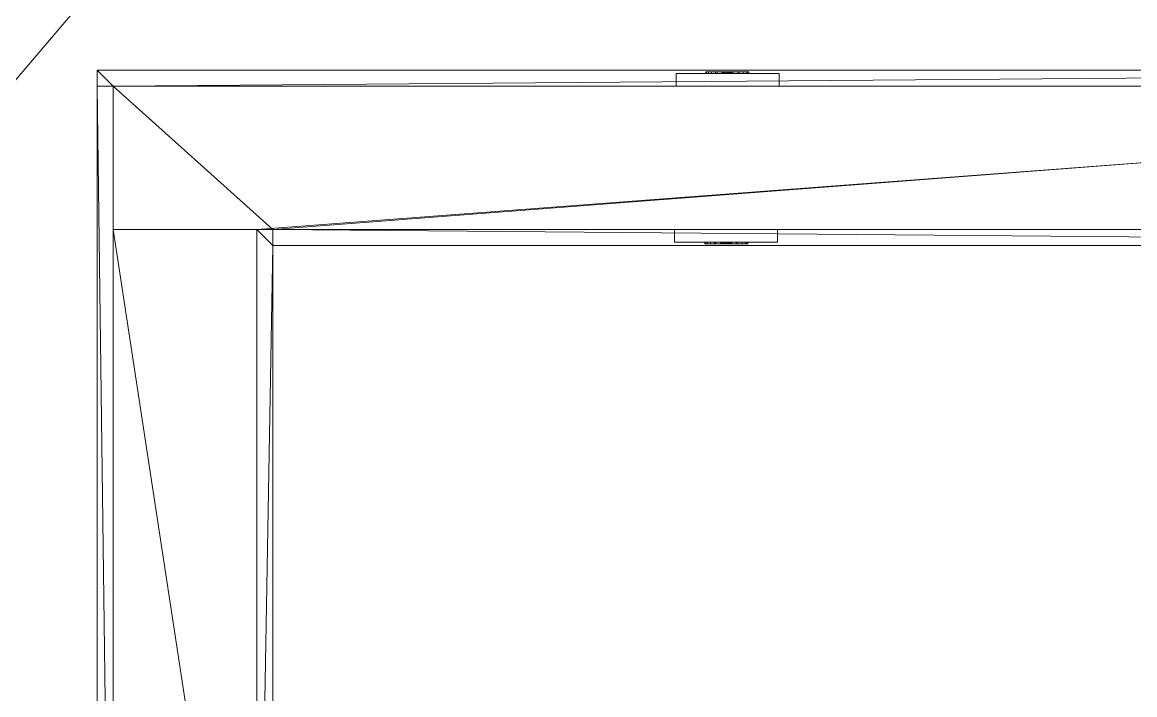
# Model space of a CAD drawing. Header units: inches. Extents: x -97 to 314, y -593 to 0.
# Drawn here: x 2.65 to 37.5, y -497.08 to -476 of the extents above; entities that cross this region are included whole.
import ezdxf

# ---------------------------------------------------------------- set-up
doc = ezdxf.new("R2010")
doc.units = ezdxf.units.IN
doc.header["$MEASUREMENT"] = 0
for name, color, linetype, lineweight in [('A-CLNG', 13, 'Continuous', 13), ('A-FLOR', 192, 'Continuous', 13), ('A-GENM', 13, 'Continuous', 9), ('A-ROOF', 132, 'Continuous', 13), ('A-WALL', 113, 'Continuous', 13), ('E-ELEC-FIXT', 91, 'Continuous', 9)]:
    doc.layers.add(name, color=color, linetype=linetype, lineweight=lineweight)

# ---------------------------------------------------------------- blocks, each defined once
blk = doc.blocks.new('Roof_5_9_-2 - Roof_5_9_-2-702590-_3D_')
at = {"layer": 'A-ROOF'}
mesh = blk.add_polyface(dxfattribs=at)
corners = [(-96, -459, 197), (76, -459, 197), (76, -587, 155), (-96, -587, 155)]
mesh.append_faces([[corners[k] for k in face] for face in [(0, 1, 2, 3)]])
mesh = blk.add_polyface(dxfattribs=at)
corners = [(-96, -591.5, 159.731), (76, -591.5, 159.731), (76, -459, 203.208), (-96, -459, 203.208)]
mesh.append_faces([[corners[k] for k in face] for face in [(0, 1, 2, 3)]])
blk = doc.blocks.new('Generic Models 5 - Generic Models 5-723587-_3D_')
at = {"layer": 'A-GENM'}
mesh = blk.add_polyface(dxfattribs=at)
corners = [(5.5, -516.5, 157), (69.5, -516.5, 157), (69.5, -478, 157), (5.5, -478, 157)]
mesh.append_faces([[corners[k] for k in face] for face in [(0, 1, 2, 3)]])
mesh = blk.add_polyface(dxfattribs=at)
corners = [(69.5, -478, 155), (69.5, -516.5, 155), (5.5, -516.5, 155), (5.5, -478, 155)]
mesh.append_faces([[corners[k] for k in face] for face in [(0, 1, 2, 3)]])
mesh = blk.add_polyface(dxfattribs=at)
corners = [(5.5, -478, 157), (5.5, -478, 155), (5.5, -516.5, 155), (5.5, -516.5, 157)]
mesh.append_faces([[corners[k] for k in face] for face in [(0, 1, 2, 3)]])
mesh = blk.add_polyface(dxfattribs=at)
corners = [(69.5, -478, 157), (69.5, -478, 155), (5.5, -478, 155), (5.5, -478, 157)]
mesh.append_faces([[corners[k] for k in face] for face in [(0, 1, 2, 3)]])
blk = doc.blocks.new('Switch 4 - Switch 4-645439-_3D_')
at = {"layer": 'E-ELEC-FIXT'}
mesh = blk.add_polyface(dxfattribs=at)
corners = [(-1.612, 0.394, 4.893), (1.612, 0.394, 4.893), (1.612, 0.394), (-1.612, 0.394)]
mesh.append_faces([[corners[k] for k in face] for face in [(0, 1, 2, 3)]])
mesh = blk.add_polyface(dxfattribs=at)
corners = [(1.612, 0.394), (1.612, 0), (-1.612, 0), (-1.612, 0.394)]
mesh.append_faces([[corners[k] for k in face] for face in [(0, 1, 2, 3)]])
mesh = blk.add_polyface(dxfattribs=at)
corners = [(-1.612, 0.394, 4.893), (-1.612, 0, 4.893), (1.612, 0, 4.893), (1.612, 0.394, 4.893)]
mesh.append_faces([[corners[k] for k in face] for face in [(0, 1, 2, 3)]])
mesh = blk.add_polyface(dxfattribs=at)
corners = [(-1.612, 0.394), (-1.612, 0), (-1.612, 0, 4.893), (-1.612, 0.394, 4.893)]
mesh.append_faces([[corners[k] for k in face] for face in [(0, 1, 2, 3)]])
mesh = blk.add_polyface(dxfattribs=at)
corners = [(0.358, 0.444, 2.841), (-0.384, 0.444, 2.841), (-0.509, 0.444, 2.948), (-0.604, 0.444, 3.083), (-0.663, 0.444, 3.237), (-0.683, 0.444, 3.4), (-0.663, 0.444, 3.563), (-0.604, 0.444, 3.717), (-0.509, 0.444, 3.851), (-0.384, 0.444, 3.959), (0.358, 0.444, 3.959), (0.482, 0.444, 3.851), (0.577, 0.444, 3.717), (0.636, 0.444, 3.563), (0.656, 0.444, 3.4), (0.636, 0.444, 3.237), (0.577, 0.444, 3.083), (0.482, 0.444, 2.948), (-0.183, 0.444, 3.735), (-0.328, 0.444, 3.735), (-0.328, 0.444, 3.317), (-0.183, 0.444, 3.317), (0.17, 0.444, 3.7), (0.17, 0.444, 3.346), (0.32, 0.444, 3.346), (0.32, 0.444, 3.7), (0.131, 0.444, 2.904), (0.131, 0.444, 3.04), (0.126, 0.444, 3.076), (0.112, 0.444, 3.11), (0.09, 0.444, 3.139), (0.06, 0.444, 3.162), (0.026, 0.444, 3.176), (-0.01, 0.444, 3.181), (-0.046, 0.444, 3.176), (-0.08, 0.444, 3.162), (-0.11, 0.444, 3.139), (-0.132, 0.444, 3.11), (-0.146, 0.444, 3.076), (-0.151, 0.444, 3.04), (-0.151, 0.444, 2.904), (0.356, 0.444, 1.346), (-0.383, 0.444, 1.346), (-0.507, 0.444, 1.453), (-0.601, 0.444, 1.587), (-0.66, 0.444, 1.74), (-0.68, 0.444, 1.903), (-0.66, 0.444, 2.065), (-0.601, 0.444, 2.218), (-0.507, 0.444, 2.352), (-0.383, 0.444, 2.459), (0.356, 0.444, 2.459), (0.48, 0.444, 2.352), (0.574, 0.444, 2.218), (0.633, 0.444, 2.065), (0.653, 0.444, 1.903), (0.633, 0.444, 1.74), (0.574, 0.444, 1.587), (0.48, 0.444, 1.453), (-0.183, 0.444, 2.199), (-0.326, 0.444, 2.199), (-0.326, 0.444, 1.846), (-0.183, 0.444, 1.846), (0.169, 0.444, 2.202), (0.169, 0.444, 1.849), (0.319, 0.444, 1.849), (0.319, 0.444, 2.202), (0.13, 0.444, 1.409), (0.13, 0.444, 1.544), (0.125, 0.444, 1.581), (0.111, 0.444, 1.614), (0.089, 0.444, 1.643), (0.06, 0.444, 1.666), (0.026, 0.444, 1.68), (-0.01, 0.444, 1.684), (-0.046, 0.444, 1.68), (-0.08, 0.444, 1.666), (-0.109, 0.444, 1.643), (-0.131, 0.444, 1.614), (-0.146, 0.444, 1.581), (-0.15, 0.444, 1.544), (-0.15, 0.444, 1.409)]
mesh.append_faces([[corners[k] for k in face] for face in [(28, 17, 27), (25, 13, 24), (5, 20, 4), (69, 58, 68), (66, 54, 65), (46, 61, 45)]], dxfattribs={"vtx0": -1, "vtx1": -1})
mesh.append_faces([[corners[k] for k in face] for face in [(10, 22, 18, 9), (51, 63, 59, 50)]], dxfattribs={"vtx0": -1, "vtx1": -1, "vtx2": -1})
mesh.append_faces([[corners[k] for k in face] for face in [(0, 26, 27, 17), (23, 30, 31), (24, 28, 29), (23, 31, 32), (24, 15, 16), (23, 32, 33), (21, 35, 36), (21, 34, 35), (21, 36, 37, 20), (2, 38, 39), (6, 19, 20, 5), (9, 18, 19, 8), (41, 67, 68, 58), (64, 71, 72), (65, 69, 70), (64, 72, 73), (65, 56, 57), (59, 63, 64, 62), (64, 73, 74), (62, 76, 77), (62, 75, 76), (62, 77, 78, 61), (43, 79, 80), (50, 59, 60, 49), (47, 60, 61, 46)]], dxfattribs={"vtx0": -1, "vtx2": -1})
mesh.append_faces([[corners[k] for k in face] for face in [(24, 16, 17, 28), (20, 37, 38, 2), (65, 57, 58, 69), (61, 78, 79, 43)]], dxfattribs={"vtx0": -1, "vtx2": -1, "vtx3": -1})
mesh.append_faces([[corners[k] for k in face] for face in [(24, 13, 14, 15), (25, 11, 12, 13), (20, 2, 3, 4), (19, 6, 7, 8), (65, 54, 55, 56), (61, 43, 44, 45), (60, 47, 48, 49)]], dxfattribs={"vtx0": -1, "vtx3": -1})
mesh.append_faces([[corners[k] for k in face] for face in [(53, 54, 66, 52)]], dxfattribs={"vtx1": -1, "vtx2": -1})
mesh.append_faces([[corners[k] for k in face] for face in [(33, 34, 21, 23), (74, 75, 62, 64)]], dxfattribs={"vtx1": -1, "vtx2": -1, "vtx3": -1})
mesh.append_faces([[corners[k] for k in face] for face in [(40, 26, 0, 1), (29, 30, 23, 24), (25, 22, 10, 11), (22, 23, 21, 18), (39, 40, 1, 2), (81, 67, 41, 42), (70, 71, 64, 65), (66, 63, 51, 52), (80, 81, 42, 43)]], dxfattribs={"vtx1": -1, "vtx3": -1})
mesh = blk.add_polyface(dxfattribs=at)
corners = [(-0.384, 0.444, 3.959), (-0.509, 0.444, 3.851), (-0.604, 0.444, 3.717), (-0.663, 0.444, 3.563), (-0.683, 0.444, 3.4), (-0.663, 0.444, 3.237), (-0.604, 0.444, 3.083), (-0.509, 0.444, 2.948), (-0.384, 0.444, 2.841), (-0.384, 0.394, 2.841), (-0.509, 0.394, 2.948), (-0.604, 0.394, 3.083), (-0.663, 0.394, 3.237), (-0.683, 0.394, 3.4), (-0.663, 0.394, 3.563), (-0.604, 0.394, 3.717), (-0.509, 0.394, 3.851), (-0.384, 0.394, 3.959)]
mesh.append_faces([[corners[k] for k in face] for face in [(9, 10, 7, 8), (0, 1, 16, 17)]], dxfattribs={"vtx1": -1})
mesh.append_faces([[corners[k] for k in face] for face in [(10, 11, 6, 7), (11, 12, 5, 6), (4, 5, 12, 13), (13, 14, 3, 4), (14, 15, 2, 3), (15, 16, 1, 2)]], dxfattribs={"vtx1": -1, "vtx3": -1})
mesh = blk.add_polyface(dxfattribs=at)
corners = [(0.358, 0.394, 2.841), (0.482, 0.394, 2.948), (0.577, 0.394, 3.083), (0.636, 0.394, 3.237), (0.656, 0.394, 3.4), (0.636, 0.394, 3.563), (0.577, 0.394, 3.717), (0.482, 0.394, 3.851), (0.358, 0.394, 3.959), (-0.384, 0.394, 3.959), (-0.509, 0.394, 3.851), (-0.604, 0.394, 3.717), (-0.663, 0.394, 3.563), (-0.683, 0.394, 3.4), (-0.663, 0.394, 3.237), (-0.604, 0.394, 3.083), (-0.509, 0.394, 2.948), (-0.384, 0.394, 2.841), (-0.183, 0.394, 3.735), (-0.183, 0.394, 3.317), (-0.328, 0.394, 3.317), (-0.328, 0.394, 3.735), (0.17, 0.394, 3.7), (0.32, 0.394, 3.7), (0.32, 0.394, 3.346), (0.17, 0.394, 3.346), (0.131, 0.394, 2.904), (-0.151, 0.394, 2.904), (-0.151, 0.394, 3.04), (-0.146, 0.394, 3.076), (-0.132, 0.394, 3.11), (-0.11, 0.394, 3.139), (-0.08, 0.394, 3.162), (-0.046, 0.394, 3.176), (-0.01, 0.394, 3.181), (0.026, 0.394, 3.176), (0.06, 0.394, 3.162), (0.09, 0.394, 3.139), (0.112, 0.394, 3.11), (0.126, 0.394, 3.076), (0.131, 0.394, 3.04), (0.356, 0.394, 1.346), (0.48, 0.394, 1.453), (0.574, 0.394, 1.587), (0.633, 0.394, 1.74), (0.653, 0.394, 1.903), (0.633, 0.394, 2.065), (0.574, 0.394, 2.218), (0.48, 0.394, 2.352), (0.356, 0.394, 2.459), (-0.383, 0.394, 2.459), (-0.507, 0.394, 2.352), (-0.601, 0.394, 2.218), (-0.66, 0.394, 2.065), (-0.68, 0.394, 1.903), (-0.66, 0.394, 1.74), (-0.601, 0.394, 1.587), (-0.507, 0.394, 1.453), (-0.383, 0.394, 1.346), (-0.183, 0.394, 2.199), (-0.183, 0.394, 1.846), (-0.326, 0.394, 1.846), (-0.326, 0.394, 2.199), (0.169, 0.394, 2.202), (0.319, 0.394, 2.202), (0.319, 0.394, 1.849), (0.169, 0.394, 1.849), (0.13, 0.394, 1.409), (-0.15, 0.394, 1.409), (-0.15, 0.394, 1.544), (-0.146, 0.394, 1.581), (-0.131, 0.394, 1.614), (-0.109, 0.394, 1.643), (-0.08, 0.394, 1.666), (-0.046, 0.394, 1.68), (-0.01, 0.394, 1.684), (0.026, 0.394, 1.68), (0.06, 0.394, 1.666), (0.089, 0.394, 1.643), (0.111, 0.394, 1.614), (0.125, 0.394, 1.581), (0.13, 0.394, 1.544)]
mesh.append_faces([[corners[k] for k in face] for face in [(29, 16, 28), (21, 12, 20), (4, 24, 3), (70, 57, 69), (62, 53, 61), (45, 65, 44)]], dxfattribs={"vtx0": -1, "vtx1": -1})
mesh.append_faces([[corners[k] for k in face] for face in [(17, 27, 28, 16), (27, 17, 0, 26), (19, 31, 32), (20, 29, 30), (19, 32, 33), (20, 14, 15), (22, 18, 19, 25), (19, 33, 34), (25, 36, 37), (25, 35, 36), (25, 37, 38, 24), (1, 39, 40), (5, 23, 24, 4), (8, 22, 23, 7), (58, 68, 69, 57), (68, 58, 41, 67), (60, 72, 73), (61, 70, 71), (60, 73, 74), (61, 55, 56), (60, 74, 75), (66, 77, 78), (66, 76, 77), (66, 78, 79, 65), (42, 80, 81), (49, 63, 64, 48), (46, 64, 65, 45)]], dxfattribs={"vtx0": -1, "vtx2": -1})
mesh.append_faces([[corners[k] for k in face] for face in [(20, 15, 16, 29), (24, 38, 39, 1), (61, 56, 57, 70), (65, 79, 80, 42)]], dxfattribs={"vtx0": -1, "vtx2": -1, "vtx3": -1})
mesh.append_faces([[corners[k] for k in face] for face in [(20, 12, 13, 14), (21, 10, 11, 12), (24, 1, 2, 3), (23, 5, 6, 7), (61, 53, 54, 55), (65, 42, 43, 44), (64, 46, 47, 48)]], dxfattribs={"vtx0": -1, "vtx3": -1})
mesh.append_faces([[corners[k] for k in face] for face in [(52, 53, 62, 51)]], dxfattribs={"vtx1": -1, "vtx2": -1})
mesh.append_faces([[corners[k] for k in face] for face in [(8, 9, 18, 22), (34, 35, 25, 19), (49, 50, 59, 63), (75, 76, 66, 60)]], dxfattribs={"vtx1": -1, "vtx2": -1, "vtx3": -1})
mesh.append_faces([[corners[k] for k in face] for face in [(30, 31, 19, 20), (21, 18, 9, 10), (40, 26, 0, 1), (71, 72, 60, 61), (62, 59, 50, 51), (59, 60, 66, 63), (81, 67, 41, 42)]], dxfattribs={"vtx1": -1, "vtx3": -1})
mesh = blk.add_polyface(dxfattribs=at)
corners = [(-0.383, 0.444, 2.459), (-0.507, 0.444, 2.352), (-0.601, 0.444, 2.218), (-0.66, 0.444, 2.065), (-0.68, 0.444, 1.903), (-0.66, 0.444, 1.74), (-0.601, 0.444, 1.587), (-0.507, 0.444, 1.453), (-0.383, 0.444, 1.346), (-0.383, 0.394, 1.346), (-0.507, 0.394, 1.453), (-0.601, 0.394, 1.587), (-0.66, 0.394, 1.74), (-0.68, 0.394, 1.903), (-0.66, 0.394, 2.065), (-0.601, 0.394, 2.218), (-0.507, 0.394, 2.352), (-0.383, 0.394, 2.459)]
mesh.append_faces([[corners[k] for k in face] for face in [(9, 10, 7, 8), (0, 1, 16, 17)]], dxfattribs={"vtx1": -1})
mesh.append_faces([[corners[k] for k in face] for face in [(10, 11, 6, 7), (11, 12, 5, 6), (4, 5, 12, 13), (13, 14, 3, 4), (14, 15, 2, 3), (15, 16, 1, 2)]], dxfattribs={"vtx1": -1, "vtx3": -1})
mesh = blk.add_polyface(dxfattribs=at)
corners = [(-0.384, 0.444, 3.959), (-0.384, 0.394, 3.959), (0.358, 0.394, 3.959), (0.358, 0.444, 3.959)]
mesh.append_faces([[corners[k] for k in face] for face in [(0, 1, 2, 3)]])
mesh = blk.add_polyface(dxfattribs=at)
corners = [(0.358, 0.444, 2.841), (0.358, 0.394, 2.841), (-0.384, 0.394, 2.841), (-0.384, 0.444, 2.841)]
mesh.append_faces([[corners[k] for k in face] for face in [(0, 1, 2, 3)]])
mesh = blk.add_polyface(dxfattribs=at)
corners = [(-0.383, 0.444, 2.459), (-0.383, 0.394, 2.459), (0.356, 0.394, 2.459), (0.356, 0.444, 2.459)]
mesh.append_faces([[corners[k] for k in face] for face in [(0, 1, 2, 3)]])
mesh = blk.add_polyface(dxfattribs=at)
corners = [(0.356, 0.444, 1.346), (0.356, 0.394, 1.346), (-0.383, 0.394, 1.346), (-0.383, 0.444, 1.346)]
mesh.append_faces([[corners[k] for k in face] for face in [(0, 1, 2, 3)]])
mesh = blk.add_polyface(dxfattribs=at)
corners = [(-0.328, 0.444, 3.317), (-0.328, 0.394, 3.317), (-0.183, 0.394, 3.317), (-0.183, 0.444, 3.317)]
mesh.append_faces([[corners[k] for k in face] for face in [(0, 1, 2, 3)]])
mesh = blk.add_polyface(dxfattribs=at)
corners = [(-0.328, 0.444, 3.735), (-0.328, 0.394, 3.735), (-0.328, 0.394, 3.317), (-0.328, 0.444, 3.317)]
mesh.append_faces([[corners[k] for k in face] for face in [(0, 1, 2, 3)]])
mesh = blk.add_polyface(dxfattribs=at)
corners = [(-0.183, 0.444, 3.735), (-0.183, 0.394, 3.735), (-0.328, 0.394, 3.735), (-0.328, 0.444, 3.735)]
mesh.append_faces([[corners[k] for k in face] for face in [(0, 1, 2, 3)]])
mesh = blk.add_polyface(dxfattribs=at)
corners = [(-0.326, 0.444, 1.846), (-0.326, 0.394, 1.846), (-0.183, 0.394, 1.846), (-0.183, 0.444, 1.846)]
mesh.append_faces([[corners[k] for k in face] for face in [(0, 1, 2, 3)]])
mesh = blk.add_polyface(dxfattribs=at)
corners = [(-0.326, 0.444, 2.199), (-0.326, 0.394, 2.199), (-0.326, 0.394, 1.846), (-0.326, 0.444, 1.846)]
mesh.append_faces([[corners[k] for k in face] for face in [(0, 1, 2, 3)]])
mesh = blk.add_polyface(dxfattribs=at)
corners = [(-0.183, 0.444, 2.199), (-0.183, 0.394, 2.199), (-0.326, 0.394, 2.199), (-0.326, 0.444, 2.199)]
mesh.append_faces([[corners[k] for k in face] for face in [(0, 1, 2, 3)]])
mesh = blk.add_polyface(dxfattribs=at)
corners = [(-0.183, 0.444, 3.317), (-0.183, 0.394, 3.317), (-0.183, 0.394, 3.735), (-0.183, 0.444, 3.735)]
mesh.append_faces([[corners[k] for k in face] for face in [(0, 1, 2, 3)]])
mesh = blk.add_polyface(dxfattribs=at)
corners = [(-0.183, 0.444, 1.846), (-0.183, 0.394, 1.846), (-0.183, 0.394, 2.199), (-0.183, 0.444, 2.199)]
mesh.append_faces([[corners[k] for k in face] for face in [(0, 1, 2, 3)]])
mesh = blk.add_polyface(dxfattribs=at)
corners = [(-0.151, 0.444, 2.904), (-0.151, 0.394, 2.904), (0.131, 0.394, 2.904), (0.131, 0.444, 2.904)]
mesh.append_faces([[corners[k] for k in face] for face in [(0, 1, 2, 3)]])
mesh = blk.add_polyface(dxfattribs=at)
corners = [(-0.151, 0.444, 3.04), (-0.151, 0.394, 3.04), (-0.151, 0.394, 2.904), (-0.151, 0.444, 2.904)]
mesh.append_faces([[corners[k] for k in face] for face in [(0, 1, 2, 3)]])
mesh = blk.add_polyface(dxfattribs=at)
corners = [(-0.151, 0.444, 3.04), (-0.146, 0.444, 3.076), (-0.132, 0.444, 3.11), (-0.11, 0.444, 3.139), (-0.08, 0.444, 3.162), (-0.046, 0.444, 3.176), (-0.01, 0.444, 3.181), (0.026, 0.444, 3.176), (0.06, 0.444, 3.162), (0.09, 0.444, 3.139), (0.112, 0.444, 3.11), (0.126, 0.444, 3.076), (0.131, 0.444, 3.04), (0.131, 0.394, 3.04), (0.126, 0.394, 3.076), (0.112, 0.394, 3.11), (0.09, 0.394, 3.139), (0.06, 0.394, 3.162), (0.026, 0.394, 3.176), (-0.01, 0.394, 3.181), (-0.046, 0.394, 3.176), (-0.08, 0.394, 3.162), (-0.11, 0.394, 3.139), (-0.132, 0.394, 3.11), (-0.146, 0.394, 3.076), (-0.151, 0.394, 3.04)]
mesh.append_faces([[corners[k] for k in face] for face in [(0, 1, 24, 25)]], dxfattribs={"vtx1": -1})
mesh.append_faces([[corners[k] for k in face] for face in [(10, 11, 14, 15), (8, 9, 16, 17), (9, 10, 15, 16), (7, 8, 17, 18), (18, 19, 6, 7), (4, 5, 20, 21), (3, 4, 21, 22), (1, 2, 23, 24), (2, 3, 22, 23), (19, 20, 5, 6)]], dxfattribs={"vtx1": -1, "vtx3": -1})
mesh.append_faces([[corners[k] for k in face] for face in [(11, 12, 13, 14)]], dxfattribs={"vtx3": -1})
mesh = blk.add_polyface(dxfattribs=at)
corners = [(-0.15, 0.444, 1.409), (-0.15, 0.394, 1.409), (0.13, 0.394, 1.409), (0.13, 0.444, 1.409)]
mesh.append_faces([[corners[k] for k in face] for face in [(0, 1, 2, 3)]])
mesh = blk.add_polyface(dxfattribs=at)
corners = [(-0.15, 0.444, 1.544), (-0.15, 0.394, 1.544), (-0.15, 0.394, 1.409), (-0.15, 0.444, 1.409)]
mesh.append_faces([[corners[k] for k in face] for face in [(0, 1, 2, 3)]])
mesh = blk.add_polyface(dxfattribs=at)
corners = [(-0.15, 0.444, 1.544), (-0.146, 0.444, 1.581), (-0.131, 0.444, 1.614), (-0.109, 0.444, 1.643), (-0.08, 0.444, 1.666), (-0.046, 0.444, 1.68), (-0.01, 0.444, 1.684), (0.026, 0.444, 1.68), (0.06, 0.444, 1.666), (0.089, 0.444, 1.643), (0.111, 0.444, 1.614), (0.125, 0.444, 1.581), (0.13, 0.444, 1.544), (0.13, 0.394, 1.544), (0.125, 0.394, 1.581), (0.111, 0.394, 1.614), (0.089, 0.394, 1.643), (0.06, 0.394, 1.666), (0.026, 0.394, 1.68), (-0.01, 0.394, 1.684), (-0.046, 0.394, 1.68), (-0.08, 0.394, 1.666), (-0.109, 0.394, 1.643), (-0.131, 0.394, 1.614), (-0.146, 0.394, 1.581), (-0.15, 0.394, 1.544)]
mesh.append_faces([[corners[k] for k in face] for face in [(0, 1, 24, 25)]], dxfattribs={"vtx1": -1})
mesh.append_faces([[corners[k] for k in face] for face in [(10, 11, 14, 15), (8, 9, 16, 17), (9, 10, 15, 16), (7, 8, 17, 18), (18, 19, 6, 7), (4, 5, 20, 21), (3, 4, 21, 22), (1, 2, 23, 24), (2, 3, 22, 23), (19, 20, 5, 6)]], dxfattribs={"vtx1": -1, "vtx3": -1})
mesh.append_faces([[corners[k] for k in face] for face in [(11, 12, 13, 14)]], dxfattribs={"vtx3": -1})
mesh = blk.add_polyface(dxfattribs=at)
corners = [(0.13, 0.444, 1.409), (0.13, 0.394, 1.409), (0.13, 0.394, 1.544), (0.13, 0.444, 1.544)]
mesh.append_faces([[corners[k] for k in face] for face in [(0, 1, 2, 3)]])
mesh = blk.add_polyface(dxfattribs=at)
corners = [(0.131, 0.444, 2.904), (0.131, 0.394, 2.904), (0.131, 0.394, 3.04), (0.131, 0.444, 3.04)]
mesh.append_faces([[corners[k] for k in face] for face in [(0, 1, 2, 3)]])
mesh = blk.add_polyface(dxfattribs=at)
corners = [(0.319, 0.444, 2.202), (0.319, 0.394, 2.202), (0.169, 0.394, 2.202), (0.169, 0.444, 2.202)]
mesh.append_faces([[corners[k] for k in face] for face in [(0, 1, 2, 3)]])
mesh = blk.add_polyface(dxfattribs=at)
corners = [(0.169, 0.444, 1.849), (0.169, 0.394, 1.849), (0.319, 0.394, 1.849), (0.319, 0.444, 1.849)]
mesh.append_faces([[corners[k] for k in face] for face in [(0, 1, 2, 3)]])
mesh = blk.add_polyface(dxfattribs=at)
corners = [(0.169, 0.444, 2.202), (0.169, 0.394, 2.202), (0.169, 0.394, 1.849), (0.169, 0.444, 1.849)]
mesh.append_faces([[corners[k] for k in face] for face in [(0, 1, 2, 3)]])
mesh = blk.add_polyface(dxfattribs=at)
corners = [(0.32, 0.444, 3.7), (0.32, 0.394, 3.7), (0.17, 0.394, 3.7), (0.17, 0.444, 3.7)]
mesh.append_faces([[corners[k] for k in face] for face in [(0, 1, 2, 3)]])
mesh = blk.add_polyface(dxfattribs=at)
corners = [(0.17, 0.444, 3.346), (0.17, 0.394, 3.346), (0.32, 0.394, 3.346), (0.32, 0.444, 3.346)]
mesh.append_faces([[corners[k] for k in face] for face in [(0, 1, 2, 3)]])
mesh = blk.add_polyface(dxfattribs=at)
corners = [(0.17, 0.444, 3.7), (0.17, 0.394, 3.7), (0.17, 0.394, 3.346), (0.17, 0.444, 3.346)]
mesh.append_faces([[corners[k] for k in face] for face in [(0, 1, 2, 3)]])
mesh = blk.add_polyface(dxfattribs=at)
corners = [(0.319, 0.444, 1.849), (0.319, 0.394, 1.849), (0.319, 0.394, 2.202), (0.319, 0.444, 2.202)]
mesh.append_faces([[corners[k] for k in face] for face in [(0, 1, 2, 3)]])
mesh = blk.add_polyface(dxfattribs=at)
corners = [(0.32, 0.444, 3.346), (0.32, 0.394, 3.346), (0.32, 0.394, 3.7), (0.32, 0.444, 3.7)]
mesh.append_faces([[corners[k] for k in face] for face in [(0, 1, 2, 3)]])
mesh = blk.add_polyface(dxfattribs=at)
corners = [(0.356, 0.444, 1.346), (0.48, 0.444, 1.453), (0.574, 0.444, 1.587), (0.633, 0.444, 1.74), (0.653, 0.444, 1.903), (0.633, 0.444, 2.065), (0.574, 0.444, 2.218), (0.48, 0.444, 2.352), (0.356, 0.444, 2.459), (0.356, 0.394, 2.459), (0.48, 0.394, 2.352), (0.574, 0.394, 2.218), (0.633, 0.394, 2.065), (0.653, 0.394, 1.903), (0.633, 0.394, 1.74), (0.574, 0.394, 1.587), (0.48, 0.394, 1.453), (0.356, 0.394, 1.346)]
mesh.append_faces([[corners[k] for k in face] for face in [(9, 10, 7, 8), (0, 1, 16, 17)]], dxfattribs={"vtx1": -1})
mesh.append_faces([[corners[k] for k in face] for face in [(10, 11, 6, 7), (11, 12, 5, 6), (4, 5, 12, 13), (13, 14, 3, 4), (14, 15, 2, 3), (15, 16, 1, 2)]], dxfattribs={"vtx1": -1, "vtx3": -1})
mesh = blk.add_polyface(dxfattribs=at)
corners = [(0.358, 0.444, 2.841), (0.482, 0.444, 2.948), (0.577, 0.444, 3.083), (0.636, 0.444, 3.237), (0.656, 0.444, 3.4), (0.636, 0.444, 3.563), (0.577, 0.444, 3.717), (0.482, 0.444, 3.851), (0.358, 0.444, 3.959), (0.358, 0.394, 3.959), (0.482, 0.394, 3.851), (0.577, 0.394, 3.717), (0.636, 0.394, 3.563), (0.656, 0.394, 3.4), (0.636, 0.394, 3.237), (0.577, 0.394, 3.083), (0.482, 0.394, 2.948), (0.358, 0.394, 2.841)]
mesh.append_faces([[corners[k] for k in face] for face in [(9, 10, 7, 8), (0, 1, 16, 17)]], dxfattribs={"vtx1": -1})
mesh.append_faces([[corners[k] for k in face] for face in [(10, 11, 6, 7), (11, 12, 5, 6), (4, 5, 12, 13), (13, 14, 3, 4), (14, 15, 2, 3), (15, 16, 1, 2)]], dxfattribs={"vtx1": -1, "vtx3": -1})
mesh = blk.add_polyface(dxfattribs=at)
corners = [(1.612, 0.394, 4.893), (1.612, 0, 4.893), (1.612, 0), (1.612, 0.394)]
mesh.append_faces([[corners[k] for k in face] for face in [(0, 1, 2, 3)]])
mesh = blk.add_polyface(dxfattribs=at)
corners = [(1.612, 0), (1.612, 0, 4.893), (-1.612, 0, 4.893), (-1.612, 0)]
mesh.append_faces([[corners[k] for k in face] for face in [(0, 1, 2, 3)]])

msp = doc.modelspace()

# ---------------------------------------------------------------- block references
at = {"layer": 'A-GENM'}
msp.add_blockref('Generic Models 5 - Generic Models 5-723587-_3D_', (0, 0), dxfattribs=at)
at = {"layer": 'A-ROOF'}
msp.add_blockref('Roof_5_9_-2 - Roof_5_9_-2-702590-_3D_', (0, 0), dxfattribs=at)
at = {"layer": 'E-ELEC-FIXT'}
msp.add_blockref('Switch 4 - Switch 4-645439-_3D_', (24.75, -478, 76), dxfattribs=at)
at = {"layer": 'E-ELEC-FIXT', "rotation": 180}
msp.add_blockref('Switch 4 - Switch 4-645439-_3D_', (24.692, -482.5, 76), dxfattribs=at)

# ---------------------------------------------------------------- meshes
at = {"layer": 'A-CLNG'}
mesh = msp.add_polyface(dxfattribs=at)
corners = [(109, -331, 59), (109, -352.57, 59), (76, -352.57, 59), (76, -338.5, 59), (-96, -338.5, 59), (-96, -591.5, 59), (115.5, -591.5, 59), (115.5, -331, 59)]
mesh.append_faces([[corners[k] for k in face] for face in [(6, 1, 2)]], dxfattribs={"vtx0": -1, "vtx2": -1})
mesh.append_faces([[corners[k] for k in face] for face in [(3, 4, 2)]], dxfattribs={"vtx1": -1})
mesh.append_faces([[corners[k] for k in face] for face in [(5, 6, 2, 4)]], dxfattribs={"vtx1": -1, "vtx2": -1})
mesh.append_faces([[corners[k] for k in face] for face in [(7, 0, 1, 6)]], dxfattribs={"vtx2": -1})
mesh = msp.add_polyface(dxfattribs=at)
corners = [(109, -331, 54), (115.5, -331, 54), (115.5, -591.5, 54), (-96, -591.5, 54), (-96, -338.5, 54), (76, -338.5, 54), (76, -352.57, 54), (109, -352.57, 54)]
mesh.append_faces([[corners[k] for k in face] for face in [(7, 2, 6)]], dxfattribs={"vtx0": -1, "vtx1": -1})
mesh.append_faces([[corners[k] for k in face] for face in [(6, 2, 3, 4)]], dxfattribs={"vtx0": -1, "vtx3": -1})
mesh.append_faces([[corners[k] for k in face] for face in [(1, 2, 7, 0)]], dxfattribs={"vtx1": -1})
mesh.append_faces([[corners[k] for k in face] for face in [(4, 5, 6)]], dxfattribs={"vtx2": -1})
at = {"layer": 'A-FLOR'}
mesh = msp.add_polyface(dxfattribs=at)
corners = [(32, -326.5, -42.906), (32, -271.07, -42.906), (76, -271.07, -42.906), (76, -326.5, -42.906), (115.5, -326.5, -42.906), (115.5, -591.5, -42.906), (-96, -591.5, -42.906), (-96, -326.5, -42.906)]
mesh.append_faces([[corners[k] for k in face] for face in [(0, 5, 6, 7), (3, 0, 1, 2)]], dxfattribs={"vtx0": -1})
mesh.append_faces([[corners[k] for k in face] for face in [(3, 4, 5, 0)]], dxfattribs={"vtx2": -1, "vtx3": -1})
mesh = msp.add_polyface(dxfattribs=at)
corners = [(32, -326.5, -37), (-96, -326.5, -37), (-96, -591.5, -37), (115.5, -591.5, -37), (115.5, -326.5, -37), (76, -326.5, -37), (76, -271.07, -37), (32, -271.07, -37)]
mesh.append_faces([[corners[k] for k in face] for face in [(2, 3, 0, 1)]], dxfattribs={"vtx1": -1})
mesh.append_faces([[corners[k] for k in face] for face in [(3, 4, 5, 0)]], dxfattribs={"vtx2": -1, "vtx3": -1})
mesh.append_faces([[corners[k] for k in face] for face in [(5, 6, 7, 0)]], dxfattribs={"vtx3": -1})
mesh = msp.add_polyface(dxfattribs=at)
corners = [(306.5, -331, 59), (306.5, -458.5, 59), (313.5, -458.5, 59), (313.5, -593.5, 59), (-96, -593.5, 59), (-96, -338.5, 59), (76, -338.5, 59), (76, -352.57, 59), (109, -352.57, 59), (109, -331, 59)]
mesh.append_faces([[corners[k] for k in face] for face in [(8, 4, 7)]], dxfattribs={"vtx0": -1, "vtx1": -1})
mesh.append_faces([[corners[k] for k in face] for face in [(8, 1, 3, 4)]], dxfattribs={"vtx0": -1, "vtx1": -1, "vtx3": -1})
mesh.append_faces([[corners[k] for k in face] for face in [(2, 3, 1)]], dxfattribs={"vtx1": -1})
mesh.append_faces([[corners[k] for k in face] for face in [(5, 6, 7, 4)]], dxfattribs={"vtx2": -1})
mesh.append_faces([[corners[k] for k in face] for face in [(8, 9, 0, 1)]], dxfattribs={"vtx3": -1})
mesh = msp.add_polyface(dxfattribs=at)
corners = [(306.5, -331, 64), (109, -331, 64), (109, -352.57, 64), (76, -352.57, 64), (76, -338.5, 64), (-96, -338.5, 64), (-96, -593.5, 64), (313.5, -593.5, 64), (313.5, -458.5, 64), (306.5, -458.5, 64)]
mesh.append_faces([[corners[k] for k in face] for face in [(2, 9, 0, 1)]], dxfattribs={"vtx0": -1})
mesh.append_faces([[corners[k] for k in face] for face in [(6, 2, 3)]], dxfattribs={"vtx0": -1, "vtx2": -1})
mesh.append_faces([[corners[k] for k in face] for face in [(2, 6, 7, 9)]], dxfattribs={"vtx0": -1, "vtx2": -1, "vtx3": -1})
mesh.append_faces([[corners[k] for k in face] for face in [(7, 8, 9)]], dxfattribs={"vtx2": -1})
mesh.append_faces([[corners[k] for k in face] for face in [(3, 4, 5, 6)]], dxfattribs={"vtx3": -1})
at = {"layer": 'A-WALL'}
mesh = msp.add_polyface(dxfattribs=at)
corners = [(5, -477.5, 64), (5, -477.5, 66), (69, -477.5, 66), (69, -477.5, 64)]
mesh.append_faces([[corners[k] for k in face] for face in [(0, 1, 2, 3)]])
mesh = msp.add_polyface(dxfattribs=at)
corners = [(5, -477.5, 64), (69, -477.5, 64), (69, -478, 64), (5.5, -478, 64), (5, -478, 64)]
mesh.append_faces([[corners[k] for k in face] for face in [(3, 0, 1, 2)]], dxfattribs={"vtx0": -1})
mesh.append_faces([[corners[k] for k in face] for face in [(3, 4, 0)]], dxfattribs={"vtx2": -1})
mesh = msp.add_polyface(dxfattribs=at)
corners = [(69, -477.5, 66), (5, -477.5, 66), (5, -478, 66), (5.5, -478, 66), (69, -478, 66)]
mesh.append_faces([[corners[k] for k in face] for face in [(3, 0, 1, 2)]], dxfattribs={"vtx0": -1})
mesh.append_faces([[corners[k] for k in face] for face in [(3, 4, 0)]], dxfattribs={"vtx2": -1})
mesh = msp.add_polyface(dxfattribs=at)
corners = [(5, -477.5, 64), (5, -478, 64), (5, -478, 66), (5, -477.5, 66)]
mesh.append_faces([[corners[k] for k in face] for face in [(0, 1, 2, 3)]])
mesh = msp.add_polyface(dxfattribs=at)
corners = [(69, -478, 64), (69, -478, 66), (5.5, -478, 66), (5, -478, 66), (5, -478, 64), (5.5, -478, 64)]
mesh.append_faces([[corners[k] for k in face] for face in [(0, 1, 2, 5)]], dxfattribs={"vtx2": -1})
mesh.append_faces([[corners[k] for k in face] for face in [(2, 3, 4, 5)]], dxfattribs={"vtx3": -1})
mesh = msp.add_polyface(dxfattribs=at)
corners = [(5, -517, 64), (5, -517, 66), (5, -478, 66), (5, -478, 64)]
mesh.append_faces([[corners[k] for k in face] for face in [(0, 1, 2, 3)]])
mesh = msp.add_polyface(dxfattribs=at)
corners = [(5, -517, 64), (5, -478, 64), (5.5, -478, 64), (5.5, -516.5, 64), (5.5, -517, 64)]
mesh.append_faces([[corners[k] for k in face] for face in [(3, 0, 1, 2)]], dxfattribs={"vtx0": -1})
mesh.append_faces([[corners[k] for k in face] for face in [(3, 4, 0)]], dxfattribs={"vtx2": -1})
mesh = msp.add_polyface(dxfattribs=at)
corners = [(5, -478, 66), (5, -517, 66), (5.5, -517, 66), (5.5, -516.5, 66), (5.5, -478, 66)]
mesh.append_faces([[corners[k] for k in face] for face in [(3, 0, 1, 2)]], dxfattribs={"vtx0": -1})
mesh.append_faces([[corners[k] for k in face] for face in [(3, 4, 0)]], dxfattribs={"vtx2": -1})
mesh = msp.add_polyface(dxfattribs=at)
corners = [(5, -478, 66), (5.5, -478, 66), (5.5, -478, 64), (5, -478, 64)]
mesh.append_faces([[corners[k] for k in face] for face in [(0, 1, 2, 3)]])
mesh = msp.add_polyface(dxfattribs=at)
corners = [(69.5, -478, 155), (69.5, -478, 66), (69.5, -478, 64), (69, -478, 64), (5.5, -478, 64), (5.5, -478, 155)]
mesh.append_faces([[corners[k] for k in face] for face in [(5, 0, 1, 4)]], dxfattribs={"vtx2": -1})
mesh.append_faces([[corners[k] for k in face] for face in [(1, 2, 3, 4)]], dxfattribs={"vtx3": -1})
mesh = msp.add_polyface(dxfattribs=at)
corners = [(5.5, -478, 64), (69, -478, 64), (69.5, -478, 64), (69.5, -482.5, 64), (10.5, -482.5, 64), (10, -482.5, 64), (5.5, -482.5, 64)]
mesh.append_faces([[corners[k] for k in face] for face in [(0, 1, 4)]], dxfattribs={"vtx1": -1, "vtx2": -1})
mesh.append_faces([[corners[k] for k in face] for face in [(5, 6, 0, 4)]], dxfattribs={"vtx2": -1})
mesh.append_faces([[corners[k] for k in face] for face in [(1, 2, 3, 4)]], dxfattribs={"vtx3": -1})
mesh = msp.add_polyface(dxfattribs=at)
corners = [(69.5, -478, 155), (5.5, -478, 155), (5.5, -482.5, 155), (10, -482.5, 155), (69.5, -482.5, 155)]
mesh.append_faces([[corners[k] for k in face] for face in [(3, 0, 1, 2)]], dxfattribs={"vtx0": -1})
mesh.append_faces([[corners[k] for k in face] for face in [(3, 4, 0)]], dxfattribs={"vtx2": -1})
mesh = msp.add_polyface(dxfattribs=at)
corners = [(5.5, -482.5, 64), (5.5, -482.5, 155), (5.5, -478, 155), (5.5, -478, 64)]
mesh.append_faces([[corners[k] for k in face] for face in [(0, 1, 2, 3)]])
mesh = msp.add_polyface(dxfattribs=at)
corners = [(5.5, -478, 64), (5.5, -478, 66), (5.5, -516.5, 66), (5.5, -517, 66), (5.5, -517, 64), (5.5, -516.5, 64)]
mesh.append_faces([[corners[k] for k in face] for face in [(2, 3, 4, 5), (5, 0, 1, 2)]], dxfattribs={"vtx3": -1})
mesh = msp.add_polyface(dxfattribs=at)
corners = [(69.5, -482.5, 64), (69.5, -482.5, 155), (10, -482.5, 155), (5.5, -482.5, 155), (5.5, -482.5, 64), (10, -482.5, 64), (10.5, -482.5, 64)]
mesh.append_faces([[corners[k] for k in face] for face in [(5, 2, 3, 4)]], dxfattribs={"vtx0": -1})
mesh.append_faces([[corners[k] for k in face] for face in [(6, 2, 5)]], dxfattribs={"vtx0": -1, "vtx1": -1})
mesh.append_faces([[corners[k] for k in face] for face in [(1, 2, 6, 0)]], dxfattribs={"vtx1": -1})
mesh = msp.add_polyface(dxfattribs=at)
corners = [(5.5, -516.5, 64), (5.5, -516.5, 155), (5.5, -482.5, 155), (5.5, -482.5, 64)]
mesh.append_faces([[corners[k] for k in face] for face in [(0, 1, 2, 3)]])
mesh = msp.add_polyface(dxfattribs=at)
corners = [(5.5, -516.5, 64), (5.5, -482.5, 64), (10, -482.5, 64), (10, -511.5, 64), (10, -512, 64), (10, -516.5, 64)]
mesh.append_faces([[corners[k] for k in face] for face in [(3, 0, 1, 2), (0, 3, 4, 5)]], dxfattribs={"vtx0": -1})
mesh = msp.add_polyface(dxfattribs=at)
corners = [(5.5, -482.5, 155), (5.5, -516.5, 155), (10, -516.5, 155), (10, -512, 155), (10, -482.5, 155)]
mesh.append_faces([[corners[k] for k in face] for face in [(3, 0, 1, 2)]], dxfattribs={"vtx0": -1})
mesh.append_faces([[corners[k] for k in face] for face in [(3, 4, 0)]], dxfattribs={"vtx2": -1})
mesh = msp.add_polyface(dxfattribs=at)
corners = [(5.5, -482.5, 155), (10, -482.5, 155), (10, -482.5, 64), (5.5, -482.5, 64)]
mesh.append_faces([[corners[k] for k in face] for face in [(0, 1, 2, 3)]])
mesh = msp.add_polyface(dxfattribs=at)
corners = [(10, -482.5, 64), (10, -482.5, 155), (10, -512, 155), (10, -516.5, 155), (10, -516.5, 64), (10, -512, 64), (10, -511.5, 64)]
mesh.append_faces([[corners[k] for k in face] for face in [(5, 2, 3, 4)]], dxfattribs={"vtx0": -1})
mesh.append_faces([[corners[k] for k in face] for face in [(6, 2, 5)]], dxfattribs={"vtx0": -1, "vtx1": -1})
mesh.append_faces([[corners[k] for k in face] for face in [(1, 2, 6, 0)]], dxfattribs={"vtx1": -1})
mesh = msp.add_polyface(dxfattribs=at)
corners = [(10, -511.5, 66), (10, -482.5, 66), (10, -482.5, 64), (10, -511.5, 64)]
mesh.append_faces([[corners[k] for k in face] for face in [(0, 1, 2, 3)]])
mesh = msp.add_polyface(dxfattribs=at)
corners = [(10.5, -482.5, 64), (10.5, -483, 64), (10.5, -511.5, 64), (10, -511.5, 64), (10, -482.5, 64)]
mesh.append_faces([[corners[k] for k in face] for face in [(1, 4, 0)]], dxfattribs={"vtx0": -1})
mesh.append_faces([[corners[k] for k in face] for face in [(3, 4, 1, 2)]], dxfattribs={"vtx1": -1})
mesh = msp.add_polyface(dxfattribs=at)
corners = [(10.5, -511.5, 66), (10.5, -483, 66), (10.5, -482.5, 66), (10, -482.5, 66), (10, -511.5, 66)]
mesh.append_faces([[corners[k] for k in face] for face in [(1, 4, 0)]], dxfattribs={"vtx0": -1})
mesh.append_faces([[corners[k] for k in face] for face in [(3, 4, 1, 2)]], dxfattribs={"vtx1": -1})
mesh = msp.add_polyface(dxfattribs=at)
corners = [(10.5, -482.5, 64), (10, -482.5, 64), (10, -482.5, 66), (10.5, -482.5, 66)]
mesh.append_faces([[corners[k] for k in face] for face in [(0, 1, 2, 3)]])
mesh = msp.add_polyface(dxfattribs=at)
corners = [(10.5, -511.5, 64), (10.5, -483, 64), (10.5, -482.5, 64), (10.5, -482.5, 66), (10.5, -483, 66), (10.5, -511.5, 66)]
mesh.append_faces([[corners[k] for k in face] for face in [(5, 0, 1, 4), (2, 3, 4, 1)]], dxfattribs={"vtx2": -1})
mesh = msp.add_polyface(dxfattribs=at)
corners = [(10.5, -482.5, 66), (69.5, -482.5, 66), (69.5, -482.5, 64), (10.5, -482.5, 64)]
mesh.append_faces([[corners[k] for k in face] for face in [(0, 1, 2, 3)]])
mesh = msp.add_polyface(dxfattribs=at)
corners = [(69.5, -483, 64), (69, -483, 64), (10.5, -483, 64), (10.5, -482.5, 64), (69.5, -482.5, 64)]
mesh.append_faces([[corners[k] for k in face] for face in [(1, 4, 0)]], dxfattribs={"vtx0": -1})
mesh.append_faces([[corners[k] for k in face] for face in [(3, 4, 1, 2)]], dxfattribs={"vtx1": -1})
mesh = msp.add_polyface(dxfattribs=at)
corners = [(10.5, -483, 66), (69, -483, 66), (69.5, -483, 66), (69.5, -482.5, 66), (10.5, -482.5, 66)]
mesh.append_faces([[corners[k] for k in face] for face in [(1, 4, 0)]], dxfattribs={"vtx0": -1})
mesh.append_faces([[corners[k] for k in face] for face in [(3, 4, 1, 2)]], dxfattribs={"vtx1": -1})
mesh = msp.add_polyface(dxfattribs=at)
corners = [(10.5, -483, 66), (10.5, -482.5, 66), (10.5, -482.5, 64), (10.5, -483, 64)]
mesh.append_faces([[corners[k] for k in face] for face in [(0, 1, 2, 3)]])
mesh = msp.add_polyface(dxfattribs=at)
corners = [(10.5, -483, 64), (69, -483, 64), (69.5, -483, 64), (69.5, -483, 66), (69, -483, 66), (10.5, -483, 66)]
mesh.append_faces([[corners[k] for k in face] for face in [(5, 0, 1, 4), (2, 3, 4, 1)]], dxfattribs={"vtx2": -1})

doc.saveas('drawing.dxf')
